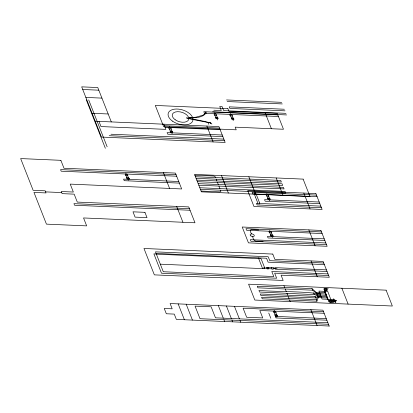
<?xml version="1.0" encoding="UTF-8"?>
<svg xmlns="http://www.w3.org/2000/svg" width="413" height="413" viewBox="0 0 413 413"><rect width="100%" height="100%" fill="white"/><g stroke="black" fill="none" stroke-linecap="round" stroke-linejoin="round"><path stroke-width="0.62" d="M127.808 175.69L127.359 174.441L125.402 174.296A0.816 0.465 17 0 0 125.237 174.554L125.253 174.668M268.775 196.134L268.321 194.967L266.416 194.802A0.816 0.465 17 0 0 266.204 195.086L266.22 195.199A4.125 2.354 17 0 0 266.607 195.834L266.824 196.134A6.03 3.438 17 0 1 267.402 197.161A6.03 3.438 17 0 1 267.634 198.178L268.083 199.427L270.035 199.572A0.816 0.465 17 0 0 270.2 199.314L270.195 199.236A4.125 2.354 17 0 0 269.797 198.565L269.581 198.266A6.03 3.438 17 0 1 269.002 197.233A6.03 3.438 17 0 1 268.77 196.216L268.775 196.01M269.095 231.936L269.08 231.822A0.816 0.465 17 0 1 269.24 231.564L271.196 231.708L271.651 232.958M276.054 312.682L276.054 312.806A6.03 3.438 17 0 0 276.287 313.823A6.03 3.438 17 0 0 276.855 314.851L277.092 315.15A4.125 2.354 17 0 1 277.5 315.785L277.484 315.904A0.816 0.465 17 0 1 277.319 316.162L275.363 316.017L274.913 314.809A6.03 3.438 17 0 0 274.681 313.751A6.03 3.438 17 0 0 274.113 312.718L273.876 312.424A4.125 2.354 17 0 1 273.468 311.784L273.489 311.707A0.816 0.465 17 0 1 273.649 311.412C275.492 310.333 277.934 313.854 273.989 312.564M171.318 128.98L169.247 128.944M232.462 115.903L230.397 115.872M334.489 300.122L334.489 300.137A1.285 0.733 17 0 0 334.509 299.998L334.478 299.905A2.194 1.254 17 0 0 334.354 299.693L333.998 299.255A5.101 2.912 17 0 1 333.776 298.981M316.921 301.206L316.296 299.616L261.605 297.241L262.229 298.831L316.921 301.206L318.284 297.468L317.865 296.41L321.087 296.549M316.296 299.616L317.865 296.41M206.092 113.048C202.396 117.881 195.055 117.984 189.474 117.679L189.35 117.328A17.48 9.979 17 0 0 194.9 117.323A32.271 18.42 17 0 0 196.748 116.972L202.649 115.284M333.09 299.946L333.074 299.869A0.609 0.346 17 0 1 333.043 299.642L333.069 299.585A3.418 1.951 17 0 1 333.146 299.482A7.186 4.104 17 0 0 333.208 299.404L333.446 299.1A1.42 0.811 17 0 1 333.616 299.012L333.678 298.986M320.555 295.207L317.339 295.068L315.026 296.358L260.335 293.984L260.959 295.579L315.651 297.949L317.757 296.126L320.973 296.266M335.898 300.963L336.296 300.726A1.585 0.903 17 0 0 336.518 300.55A1.585 0.903 17 0 0 336.094 300.401L335.444 300.23A1.693 0.965 17 0 0 334.504 300.184M333.627 301.072L333.637 301.067A0.65 0.372 17 0 0 333.787 300.948M168.912 127.793L170.863 127.937L171.318 129.186A6.03 3.438 17 0 0 171.545 130.198A6.03 3.438 17 0 0 172.118 131.231L172.35 131.53A4.125 2.354 17 0 1 172.758 132.165L172.742 132.279A0.816 0.465 17 0 1 172.577 132.537L170.626 132.392L170.171 131.148A6.03 3.438 17 0 0 169.944 130.131A6.03 3.438 17 0 0 169.371 129.099L169.134 128.799A4.125 2.354 17 0 1 168.731 128.164L168.747 128.051A0.816 0.465 17 0 1 168.912 127.793M129.073 179.041L127.116 178.896L126.667 177.652A6.03 3.438 17 0 0 126.435 176.635A6.03 3.438 17 0 0 125.867 175.602L125.66 175.349A4.125 2.354 17 0 1 125.222 174.668M268.347 268.837L268.703 268.791A6.03 3.438 17 0 1 270.216 268.744A6.03 3.438 17 0 1 271.816 268.92C272.823 269.529 274.841 268.961 273.323 267.769M210.836 123.022L191.451 119.243L186.521 118.051L186.568 117.762L203.547 121.21A58.042 33.123 17 0 1 205.168 121.577L210.873 123.033M332.986 300.349L333.224 300.39A0.65 0.372 17 0 1 333.528 300.494M263.102 241.238L258.492 241.146A34.904 19.922 17 0 0 257.598 241.135C254.666 241.791 252.844 239.266 252.741 236.551M217.501 117.473A6.03 3.438 17 0 1 216.933 116.44A6.03 3.438 17 0 1 216.696 115.423L216.252 114.179L214.295 114.034A0.816 0.465 17 0 0 214.13 114.293L214.146 114.406A4.125 2.354 17 0 0 214.533 115.041L214.755 115.341A6.03 3.438 17 0 1 215.328 116.373A6.03 3.438 17 0 1 215.565 117.39L216.009 118.634L217.966 118.779A0.816 0.465 17 0 0 218.131 118.521L218.121 118.448A4.125 2.354 17 0 0 217.723 117.772L217.506 117.473M233.908 119.094A4.125 2.354 17 0 0 233.49 118.459L233.268 118.154A6.03 3.438 17 0 1 232.695 117.127A6.03 3.438 17 0 1 232.457 116.11L232.013 114.86L230.056 114.716A0.816 0.465 17 0 0 229.891 114.974L229.907 115.093M229.876 115.088A4.125 2.354 17 0 0 230.299 115.723L230.516 116.027A6.03 3.438 17 0 1 231.089 117.055A6.03 3.438 17 0 1 231.326 118.072L231.77 119.321L233.727 119.465A0.816 0.465 17 0 0 233.892 119.207L233.877 119.094M269.064 231.936A4.125 2.354 17 0 0 269.483 232.571L269.699 232.87A6.03 3.438 17 0 1 270.278 233.903A6.03 3.438 17 0 1 270.51 234.92L270.959 236.164L272.91 236.308A0.816 0.465 17 0 0 273.076 236.05L273.06 235.937M82.729 89.492L98.815 90.189M226.53 99.941L281.666 102.336M227.16 101.536L282.291 103.931M85.852 97.422L101.939 98.118M284.381 109.244L229.23 106.848L229.871 108.423L285.011 110.844M213.81 110.214L221.316 110.539L219.737 106.528L222.122 106.616L223.707 110.643L285.997 113.348M212.597 111.727L286.622 114.938M277.82 114.912L203.795 111.696L204.42 113.291L205.122 113.322M205.922 113.358L278.45 116.502M214.631 115.186L216.701 115.273M215.555 117.307L217.444 117.39M231.316 117.989L233.206 118.072M215.571 117.927L217.925 118.025M231.332 118.608L233.686 118.712M92.094 113.281L108.18 113.983M95.212 121.216L218.926 126.584L225.168 142.449L101.453 137.075L81.691 86.849L97.778 87.546L111.298 121.912M164.395 125.717L219.525 128.107M165.019 127.307L220.15 129.703M170.171 131.066L172.061 131.148M170.192 131.721L172.541 131.788M222.24 135.015L167.095 132.625L167.73 134.194L222.87 136.615M110.983 134.22L223.856 139.119M109.197 135.707L224.486 140.714M194.864 175.2L213.361 176.005A1.714 0.976 17 0 1 215.385 177.131L215.576 177.605M176.031 174.611L60.566 169.609L61.191 171.194L125.98 174.007M195.468 176.733L280.747 180.435L281.372 182.03L196.092 178.328M126.579 174.033L176.656 176.206M125.738 175.448L127.808 175.54M196.789 180.094L282.069 183.795L282.693 185.391L197.414 181.684M126.662 177.569L128.551 177.652M126.677 178.184L129.032 178.292M128.071 179.314L123.585 179.118L124.22 180.688L179.376 183.114M128.665 179.34L178.746 181.513M198.183 183.64L283.463 187.342L284.082 188.911L198.803 185.21M199.799 187.745L285.078 191.446L285.703 193.036L200.424 189.335M316.482 195.122L252.126 192.329L252.751 193.919L254.274 193.986L255.585 197.388M201.105 191.059L219.602 191.864A1.714 0.976 17 0 0 220.795 190.878L220.532 190.207M254.274 194.002L254.372 193.537L254.826 193.444L256.045 194.017L317.107 196.712M266.705 195.979L268.775 196.067M267.629 198.101L269.519 198.178M267.645 198.715L269.999 198.818M319.197 202.029L264.552 199.655L265.187 201.229L319.827 203.624M45.611 191.88L61.697 192.577M259.627 202.953C260.479 205.215 257.113 202.948 256.458 203.335L257.082 204.931L321.438 207.724M259.782 203.485L320.813 206.128M189.428 208.668L73.942 203.655L74.567 205.24L190.052 210.253M321.505 231.951L245.978 228.673L246.602 230.268L322.13 233.546M269.581 232.715L271.651 232.808M270.505 234.837L272.394 234.92M270.52 235.498L272.874 235.56M324.22 238.859L267.428 236.396L268.063 237.965L324.855 240.464M325.836 242.963L250.309 239.685L250.934 241.28L326.466 244.558M156.083 253.437L266.576 258.233L268.12 262.162L324.36 264.604M156.3 253.99L153.889 253.887L161.493 273.215L276.643 278.217L274.65 273.153L328.655 275.528M156.367 254.15L261.078 258.693L265.027 268.724L160.311 264.181M323.735 263.014L269.741 260.67L268.192 256.747L155.464 251.853L163.285 271.739L273.773 276.534L271.785 271.486L328.025 273.927M326.435 269.885L274.702 267.639L275.316 269.209L327.07 271.496M263.324 267.929L266.199 268.052L266.7 268.667A0.816 0.465 17 0 0 267.18 268.863L267.361 268.889A4.125 2.354 17 0 0 268.28 268.837M273.819 268.383L277.102 268.522M328.206 288.511L324.923 288.372A1.42 0.811 17 0 0 323.931 289.188L328.758 301.449A1.42 0.811 17 0 0 330.436 302.383L333.719 302.522M316.673 293.442L316.26 292.383L311.965 288.604L257.268 286.23L257.898 287.825L312.589 290.2L316.673 293.442L319.894 293.581M319.461 292.419L325.093 292.667M316.26 292.383L319.476 292.523M319.977 293.865C299.9 291.108 279.234 291.934 258.946 290.458L259.565 292.027L320.395 294.923M319.982 293.741L325.609 293.989M320.498 295.063L326.131 295.31M321.02 296.384L326.652 296.632M318.284 297.468L321.5 297.608M321.541 297.711L327.173 297.954M323.518 311.691L243.092 308.201L246.654 317.256L262.74 317.953L259.803 310.493L324.148 313.286M274.908 314.685L276.798 314.768M274.924 315.305L277.278 315.408M326.239 318.599L275.321 316.389L275.941 317.958L326.869 320.199M327.85 322.703L215.472 317.824L211.141 306.813L195.055 306.116L200.016 318.717L328.48 324.293M329.161 326.027L176.346 319.394L174.265 314.107L166.325 313.761L164.245 308.475L172.185 308.821L170.104 303.534L322.92 310.168L329.207 326.151M258.667 229.974L253.974 229.664A34.904 19.922 17 0 1 253.061 229.597C249.504 228.41 249.782 231.905 251.698 233.908M333.818 300.034L333.709 300.06A0.666 0.377 17 0 0 333.683 300.385L333.704 300.401M335.743 302.321L335.65 302.301A1.42 0.811 17 0 1 335.387 302.244L334.804 301.986A7.186 4.104 17 0 0 334.654 301.918A3.418 1.951 17 0 1 334.458 301.831L334.365 301.779M333.544 300.643L332.986 300.468M334.045 301.495L334.132 301.578A0.609 0.346 17 0 0 334.365 301.779M205.519 112.795L206.077 113.069M335.082 301.134L335.16 301.185A1.285 0.733 17 0 1 335.304 301.284L335.428 301.433A2.194 1.254 17 0 1 335.526 301.588L335.717 302.032A5.101 2.912 17 0 0 335.836 302.316M272.683 235.302L272.456 235.002A6.03 3.438 17 0 1 271.878 233.97A6.03 3.438 17 0 1 271.646 232.958M128.846 178.034L128.613 177.735A6.03 3.438 17 0 1 128.04 176.702A6.03 3.438 17 0 1 127.803 175.685M256.045 194.017L256.421 194.807M257.98 203.403L256.612 199.995M334.071 300.989L334.081 301.015A0.666 0.377 17 0 0 334.478 301.335M259.612 202.917L256.561 195.163M255.647 197.548L256.514 199.753M176.65 206.402L182.928 222.261M341.871 288.243L348.113 304.102M303.818 193.072L310.06 208.937M265.156 112.863L271.398 128.727M308.841 229.902L315.083 245.766M311.056 260.933L317.277 276.746M276.189 177.951L283.055 195.395M317.339 295.068L317.757 296.126M316.761 293.726L317.179 294.784M311.965 288.604L312.589 290.2M313.632 292.822L314.257 294.402M315.026 296.358L315.651 297.949M266.808 193.661L267.216 194.693M269.188 199.706L269.591 200.733M310.855 309.642L317.096 325.506M230.5 113.554L230.908 114.587M232.88 119.594L233.283 120.627M248.843 176.764L255.704 194.213M269.684 230.402L270.092 231.43M272.064 236.442L272.466 237.475M285.306 289.115L286.302 291.645M286.921 293.215L287.691 295.171M288.315 296.766L289.012 298.532M283.963 285.729L284.629 287.417M289.585 300.019L290.205 301.588M214.739 112.873L215.142 113.9M217.114 118.913L217.522 119.94M271.532 267.614L272.064 268.977M268.331 267.536L268.822 268.775M267.319 267.34L267.929 268.889M208.106 122.656L208.751 124.303M206.861 126.058L213.103 141.922M258.404 257.882L262.616 268.62M221.497 175.577L228.358 193.026M274.093 310.251L274.5 311.283M276.473 316.291L276.875 317.323M216.2 179.201L216.897 180.966M217.522 182.561L218.291 184.513M218.911 186.087L219.907 188.617M268.749 313.013L270.83 318.299M169.351 126.631L169.758 127.658M171.731 132.671L172.133 133.698M163.791 124.189L165.83 129.367L100.989 126.554L98.955 121.376M234.445 306.327L239.38 318.862M240.005 320.457L240.686 322.186M226.407 305.976L231.337 318.511M231.961 320.106L232.643 321.841M218.358 305.625L223.294 318.165M223.918 319.755L224.6 321.49M186.191 304.231L192.432 320.09M178.148 303.88L184.389 319.745M125.846 173.135L126.249 174.162M128.221 179.175L128.629 180.202M88.687 99.889L107.143 146.796M86.271 99.786L105.356 148.282M163.372 172.562L169.578 188.426M266.199 268.052L266.468 267.319L268.202 267.51A6.03 3.438 17 0 0 269.803 267.691A6.03 3.438 17 0 0 271.315 267.65L271.728 267.588A4.125 2.354 17 0 1 272.647 267.526L272.843 267.572A0.816 0.465 17 0 1 273.323 267.769M129.223 178.669L129.233 178.783A0.816 0.465 17 0 1 129.073 179.041M333.988 301.578A1.642 0.934 17 0 1 333.348 301.784L332.94 301.872A2.829 1.616 17 0 1 332.429 301.934L332.398 301.888A2.034 1.162 17 0 1 332.341 301.676L332.594 300.881A2.044 1.167 17 0 1 332.795 300.767A2.044 1.167 17 0 1 332.475 300.679L331.288 299.967A2.034 1.162 17 0 1 331.107 299.786L331.061 299.74A2.829 1.616 17 0 1 331.556 299.719L332.083 299.74A1.642 0.934 17 0 1 332.955 299.884M335.945 301A1.693 0.965 17 0 1 335.077 301.113M334.757 300.726A0.63 0.356 17 0 1 334.256 300.741M333.91 300.148A0.625 0.356 17 0 1 333.874 300.483M334.132 300.901A0.625 0.356 17 0 1 334.566 301.211M333.42 300.958A0.976 0.558 17 0 1 333.699 300.741M334.179 300.623A0.63 0.356 17 0 1 334.84 300.633M128.83 178.034A4.125 2.354 17 0 1 129.254 178.669M272.673 235.302A4.125 2.354 17 0 1 273.091 235.937M210.294 123.033A1.843 1.053 17 0 1 211.884 124.101M205.875 112.052A1.497 0.852 17 0 1 205.819 112.945M205.478 112.78A17.062 9.736 17 0 1 202.685 115.31M324.959 291.284L328.129 299.353L330.854 299.601L327.757 291.423L324.964 291.268M227.868 108.593L155.298 105.444L163.656 126.677L236.226 129.827L235.173 127.152L283.463 129.248L277.221 113.384L228.931 111.288L227.868 108.593M60.866 160.321L20.65 158.571L33.133 190.295L45.198 190.821L46.029 192.933L33.964 192.412L46.447 224.135L86.663 225.88L83.54 217.95L194.988 222.788L188.741 206.923L77.298 202.086L74.18 194.156L62.115 193.635L61.284 191.518L73.349 192.045L70.225 184.11L181.674 188.953L175.432 173.088L63.984 168.251L60.866 160.321M303.132 179.118L194.549 174.405L201.415 191.854L309.998 196.567L303.132 179.118M315.883 193.594L247.717 190.636L253.959 206.5L322.125 209.458L315.883 193.594M144.932 212.334L132.996 211.817L135.082 217.119L147.023 217.641L144.932 212.334M320.906 230.428L242.214 227.011L248.456 242.875L327.148 246.293L320.906 230.428M272.781 254.072L143.967 248.481L154.348 274.867L283.163 280.458L281.083 275.172L329.342 277.268L323.121 261.455L274.862 259.359L272.781 254.072M386.109 290.163L248.574 284.19L254.816 300.055L392.35 306.023L386.109 290.163M324.572 291.346L318.939 291.098L322.063 299.033L327.69 299.275L324.572 291.346M325.212 290.003A1.074 0.614 17 0 0 326.936 290.009A1.074 0.614 17 0 0 325.589 289.007A1.074 0.614 17 0 0 325.212 290.003M329.719 301.454A1.074 0.614 17 0 0 331.443 301.464A1.074 0.614 17 0 0 330.101 300.457A1.074 0.614 17 0 0 329.719 301.454M329.424 301.593A1.528 0.872 17 0 0 331.871 301.604A1.528 0.872 17 0 0 329.966 300.179A1.528 0.872 17 0 0 329.424 301.593M324.923 290.138A1.528 0.872 17 0 0 327.364 290.148A1.528 0.872 17 0 0 325.454 288.723A1.528 0.872 17 0 0 324.923 290.138M175.174 119.755A8.559 4.884 17 0 0 188.7 119.486A8.559 4.884 17 0 0 177.688 111.675A8.559 4.884 17 0 0 175.174 119.755M172.505 121.148A12.839 7.326 17 0 0 192.794 120.746A12.839 7.326 17 0 0 176.268 109.027A12.839 7.326 17 0 0 172.505 121.148M250.882 235.926A2.137 1.224 17 0 0 254.263 235.859A2.137 1.224 17 0 0 251.512 233.908A2.137 1.224 17 0 0 250.882 235.926"/></g></svg>
